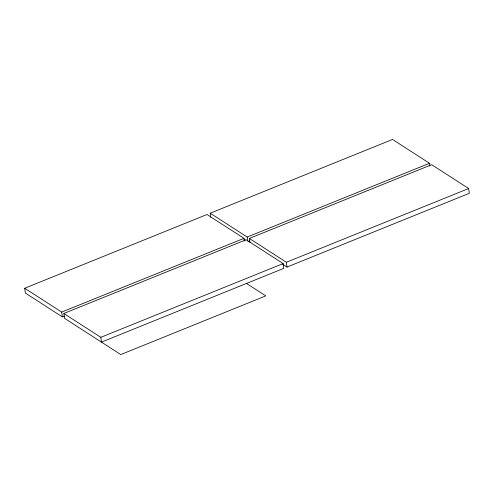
<?xml version="1.0" encoding="UTF-8"?>
<svg xmlns="http://www.w3.org/2000/svg" width="494" height="494" viewBox="0 0 494 494"><rect width="100%" height="100%" fill="white"/><g stroke="black" fill="none" stroke-linecap="round" stroke-linejoin="round"><path stroke-width="0.74" d="M64.467 316.018L62.324 316.882L25.342 293.047L24.7 288.255L207.011 214.501L243.999 238.336L244.363 241.078M210.765 217.311L210.222 213.204L392.532 139.444L429.514 163.286L429.879 166.021M24.7 288.255L61.682 312.097L243.999 238.336M210.222 213.204L247.204 237.04L429.514 163.286M63.843 313.486L246.16 239.732L283.142 263.568L283.778 268.359L101.468 342.114L100.832 337.322L63.843 313.486L64.486 318.278L120.764 354.556L265.784 295.887L246.487 283.445M249.915 242.542L249.365 238.435L431.676 164.675L468.658 188.517L469.3 193.302L286.989 267.063L282.525 264.185M248.556 241.541L249.989 240.961M100.832 337.322L283.142 263.568M249.365 238.435L286.347 262.271L468.658 188.517M244.017 239.368L245.29 240.189M286.347 262.271L286.989 267.063M247.204 237.04L247.753 241.146M61.682 312.097L62.324 316.882"/></g></svg>
